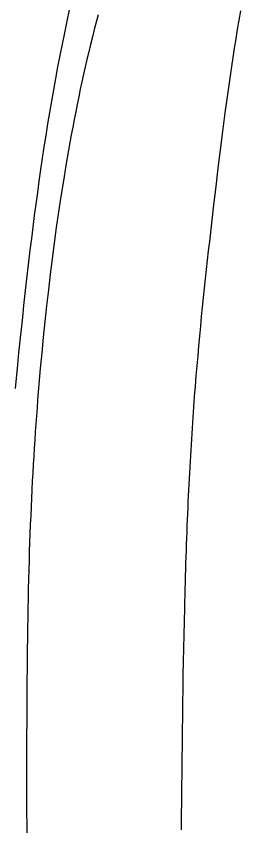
# Model space of a CAD drawing. Extents: x 0 to 279, y 0 to 212.
# Drawn here: x 69.13 to 74.81, y 118.59 to 139.08 of the extents above; entities that cross this region are included whole.
import ezdxf

# ---------------------------------------------------------------- set-up
doc = ezdxf.new("R2010")
doc.units = 0
doc.layers.add('LAYER_1', color=18, linetype='CONTINUOUS')

msp = doc.modelspace()

# ---------------------------------------------------------------- linework, layer by layer
at = {"layer": 'LAYER_1'}
for points in [[(70.472, 139.238), (70.41, 138.948), (70.35, 138.659), (70.29, 138.371), (70.233, 138.082), (70.177, 137.794), (70.123, 137.506), (70.07, 137.218), (70.019, 136.93), (69.97, 136.642), (69.922, 136.354), (69.876, 136.066), (69.831, 135.778), (69.787, 135.489), (69.745, 135.2), (69.704, 134.911), (69.664, 134.621), (69.624, 134.331), (69.586, 134.04), (69.549, 133.748), (69.513, 133.456), (69.477, 133.163), (69.442, 132.869), (69.433, 132.795), (69.429, 132.758), (69.428, 132.749), (69.427, 132.744), (69.427, 132.742), (69.427, 132.741), (69.426, 132.732), (69.417, 132.658), (69.383, 132.362), (69.35, 132.066), (69.317, 131.768), (69.285, 131.47), (69.253, 131.171), (69.222, 130.871), (69.191, 130.571), (69.16, 130.27), (69.1, 129.667)], [(71.2, 139.115), (71.15, 138.927), (71.102, 138.74), (71.055, 138.552), (71.009, 138.364), (70.964, 138.176), (70.919, 137.987), (70.876, 137.798), (70.834, 137.609), (70.792, 137.42), (70.751, 137.23), (70.711, 137.04), (70.672, 136.849), (70.634, 136.658), (70.596, 136.466), (70.56, 136.274), (70.523, 136.081), (70.488, 135.888), (70.453, 135.695), (70.419, 135.501), (70.386, 135.306), (70.322, 134.916), (70.26, 134.525), (70.201, 134.132), (70.144, 133.739), (70.09, 133.344), (70.039, 132.949), (69.989, 132.554), (69.942, 132.158), (69.898, 131.761), (69.855, 131.365), (69.814, 130.969), (69.776, 130.573), (69.739, 130.177), (69.704, 129.78), (69.671, 129.381), (69.656, 129.18), (69.64, 128.979), (69.626, 128.776), (69.612, 128.573), (69.598, 128.368), (69.584, 128.162), (69.572, 127.955), (69.559, 127.746), (69.547, 127.535), (69.536, 127.323), (69.525, 127.109), (69.515, 126.894), (69.505, 126.676), (69.495, 126.455), (69.486, 126.233), (69.477, 126.008), (69.469, 125.781), (69.461, 125.551), (69.454, 125.319), (69.447, 125.084), (69.441, 124.845), (69.435, 124.604), (69.432, 124.482), (69.429, 124.36), (69.424, 124.112), (69.42, 123.862), (69.416, 123.608), (69.412, 123.352), (69.408, 123.092), (69.405, 122.83), (69.403, 122.566), (69.4, 122.299), (69.398, 122.03), (69.396, 121.758), (69.395, 121.485), (69.394, 121.209), (69.393, 120.932), (69.392, 120.653), (69.392, 120.372), (69.392, 120.089), (69.392, 119.805), (69.392, 119.52), (69.392, 119.233), (69.393, 118.945), (69.394, 118.656), (69.395, 118.367)], [(73.31, 118.519), (73.313, 118.88), (73.316, 119.241), (73.32, 119.6), (73.323, 119.959), (73.327, 120.316), (73.331, 120.671), (73.336, 121.025), (73.34, 121.378), (73.345, 121.728), (73.35, 122.076), (73.356, 122.422), (73.362, 122.766), (73.369, 123.107), (73.376, 123.446), (73.383, 123.782), (73.391, 124.115), (73.395, 124.28), (73.399, 124.444), (73.404, 124.608), (73.408, 124.771), (73.413, 124.933), (73.418, 125.094), (73.423, 125.254), (73.428, 125.414), (73.433, 125.572), (73.439, 125.73), (73.444, 125.886), (73.45, 126.042), (73.456, 126.196), (73.462, 126.35), (73.469, 126.502), (73.475, 126.654), (73.482, 126.804), (73.489, 126.953), (73.496, 127.102), (73.503, 127.249), (73.51, 127.395), (73.518, 127.54), (73.526, 127.684), (73.534, 127.826), (73.542, 127.968), (73.55, 128.109), (73.559, 128.249), (73.567, 128.388), (73.576, 128.526), (73.585, 128.663), (73.594, 128.799), (73.604, 128.934), (73.613, 129.069), (73.623, 129.202), (73.632, 129.335), (73.642, 129.467), (73.663, 129.729), (73.683, 129.987), (73.705, 130.243), (73.727, 130.496), (73.749, 130.747), (73.772, 130.995), (73.795, 131.241), (73.819, 131.485), (73.843, 131.728), (73.868, 131.968), (73.892, 132.207), (73.918, 132.444), (73.943, 132.68), (73.969, 132.915), (73.995, 133.149), (74.022, 133.383), (74.075, 133.847), (74.13, 134.31), (74.185, 134.774), (74.241, 135.237), (74.298, 135.702), (74.356, 136.167), (74.417, 136.633), (74.48, 137.1), (74.513, 137.334), (74.546, 137.568), (74.581, 137.803), (74.616, 138.037), (74.653, 138.272), (74.69, 138.507), (74.729, 138.742), (74.768, 138.978), (74.809, 139.214)]]:
    msp.add_lwpolyline(points, dxfattribs=at)

doc.saveas('drawing.dxf')
